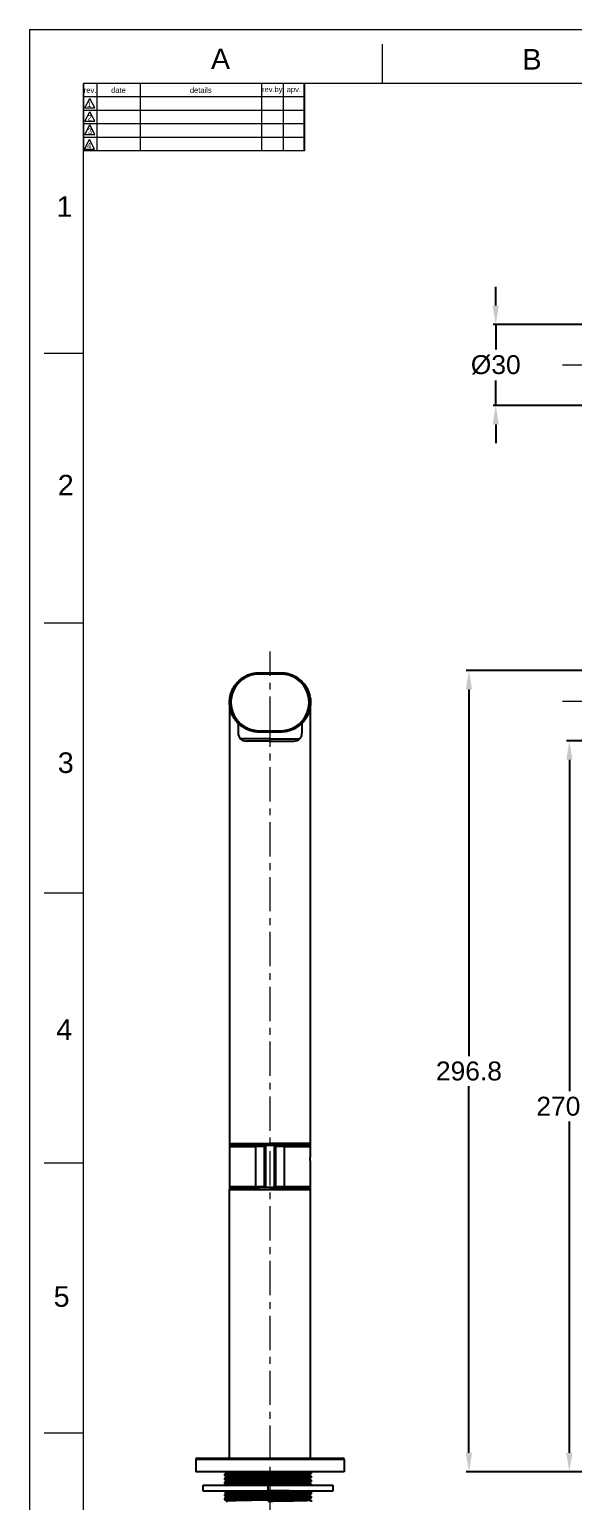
# Model space of a CAD drawing. Header units: millimetres. Extents: x 4823 to 5417, y 1245 to 2085.
# Drawn here: x 4823 to 5024, y 1540 to 2085 of the extents above; entities that cross this region are included whole.
import ezdxf

# ---------------------------------------------------------------- set-up
doc = ezdxf.new("R2010")
doc.units = ezdxf.units.MM
doc.linetypes.add('CENTERX2', pattern=[20.32, 12.7, -2.54, 2.54, -2.54])
for name, color, linetype, lineweight in [('CENTER', 1, 'CENTERX2', 15), ('DIM', 3, 'Continuous', 9), ('FORM', 7, 'Continuous', 13), ('TEXT', 2, 'Continuous', 13)]:
    doc.layers.add(name, color=color, linetype=linetype, lineweight=lineweight)
doc.styles.get("Standard").update_dxf_attribs({"font": 'arial.ttf'})
doc.dimstyles.new('사본(2) Standard', dxfattribs={"dimtxt": 6, "dimasz": 6, "dimexe": 1, "dimexo": 1, "dimgap": 0.8, "dimtad": 1, "dimtih": 1, "dimtoh": 1, "dimdec": 1, "dimdsep": 46, "dimtxsty": 'Standard', "dimcen": 0.09, "dimclrd": 3, "dimclre": 3, "dimclrt": 4, "dimadec": 0, "dimazin": 0, "dimtfac": 1, "dimtdec": 1, "dimtmove": 0, "dimatfit": 3, "dimfxl": 1.25, "dimtolj": 1, "dimtzin": 0, "dimarcsym": 1})

# ---------------------------------------------------------------- blocks, each defined once
blk = doc.blocks.new('*D12')
at = {"layer": 'Defpoints', "color": 0, "transparency": 16777216}
for p in [(5055.32, 1821.87), (5022.83, 1551.15), (5055.32, 1551.15)]:
    blk.add_point(p, dxfattribs=at)
at = {"layer": 'DIM', "color": 3, "linetype": 'ByBlock', "lineweight": -2, "transparency": 16777216}
for p, q in [((5054.32, 1821.87), (5021.83, 1821.87)), ((5022.83, 1814.87), (5022.83, 1692.08)), ((5022.83, 1558.15), (5022.83, 1680.93)), ((5054.32, 1551.15), (5021.83, 1551.15))]:
    blk.add_line(p, q, dxfattribs=at)
at = {"layer": 'DIM', "color": 3, "transparency": 16777216}
for points in [[(5021.66, 1814.87), (5024, 1814.87), (5022.83, 1821.87)], [(5021.66, 1558.15), (5024, 1558.15), (5022.83, 1551.15)]]:
    blk.add_solid(points, dxfattribs=at)
at = {"layer": 'DIM', "color": 4, "transparency": 16777216, "insert": (5022.83, 1686.51), "char_height": 7, "attachment_point": 5}
blk.add_mtext('\\A1;270.7', dxfattribs=at)
blk = doc.blocks.new('*D14')
at = {"layer": 'Defpoints', "color": 0, "transparency": 16777216}
for p in [(4995.55, 1976.13), (5028.68, 1976.13), (5028.67, 1946.13)]:
    blk.add_point(p, dxfattribs=at)
at = {"layer": 'DIM', "color": 3, "lineweight": -2, "transparency": 16777216}
for p, q in [((4995.55, 1983.13), (4995.55, 1990.13)), ((4995.55, 1939.13), (4995.55, 1932.13))]:
    blk.add_line(p, q, dxfattribs=at)
at = {"layer": 'DIM', "color": 3, "linetype": 'ByBlock', "lineweight": -2, "transparency": 16777216}
for p, q in [((5027.68, 1976.13), (4994.55, 1976.13)), ((4995.55, 1976.13), (4995.55, 1969.13)), ((4995.55, 1969.13), (4995.55, 1966.9)), ((4995.55, 1953.13), (4995.55, 1955.36)), ((4995.55, 1946.13), (4995.55, 1953.13)), ((5027.67, 1946.13), (4994.55, 1946.13))]:
    blk.add_line(p, q, dxfattribs=at)
at = {"layer": 'DIM', "color": 3, "transparency": 16777216}
for points in [[(4994.39, 1983.13), (4996.72, 1983.13), (4995.55, 1976.13)], [(4994.39, 1939.13), (4996.72, 1939.13), (4995.55, 1946.13)]]:
    blk.add_solid(points, dxfattribs=at)
at = {"layer": 'DIM', "color": 4, "transparency": 16777216, "insert": (4995.55, 1961.13), "char_height": 7, "attachment_point": 5}
blk.add_mtext('\\A1;%%C30', dxfattribs=at)
blk = doc.blocks.new('*D20')
at = {"layer": 'Defpoints', "color": 0, "transparency": 16777216}
for p in [(5028.55, 1847.95), (4985.61, 1551.15), (5022.83, 1551.15)]:
    blk.add_point(p, dxfattribs=at)
at = {"layer": 'DIM', "color": 3, "linetype": 'ByBlock', "lineweight": -2, "transparency": 16777216}
for p, q in [((5027.55, 1847.95), (4984.61, 1847.95)), ((4985.61, 1840.95), (4985.61, 1705.12)), ((4985.61, 1558.15), (4985.61, 1693.97)), ((5021.83, 1551.15), (4984.61, 1551.15))]:
    blk.add_line(p, q, dxfattribs=at)
at = {"layer": 'DIM', "color": 3, "transparency": 16777216}
for points in [[(4984.45, 1840.95), (4986.78, 1840.95), (4985.61, 1847.95)], [(4984.45, 1558.15), (4986.78, 1558.15), (4985.61, 1551.15)]]:
    blk.add_solid(points, dxfattribs=at)
at = {"layer": 'DIM', "color": 4, "transparency": 16777216, "insert": (4985.61, 1699.55), "char_height": 7, "attachment_point": 5}
blk.add_mtext('\\A1;296.8', dxfattribs=at)

msp = doc.modelspace()

# ---------------------------------------------------------------- linework, layer by layer
for p, q in [((4924.73, 2040.43), (4924.73, 2065.43)), ((4900.06, 1828.44), (4900.06, 1824.79)), ((4923.74, 1828.44), (4923.74, 1824.79)), ((4911.9, 1822.7), (4900.96, 1822.65)), ((4911.9, 1821.83), (4903.07, 1821.8)), ((4911.9, 1822.7), (4922.84, 1822.65)), ((4911.9, 1821.83), (4920.73, 1821.8)), ((4926.97, 1551.11), (4895.37, 1551.11)), ((4927.9, 1551.15), (4895.9, 1551.15))]:
    msp.add_line(p, q)
at = {"extrusion": (0, 1, 0)}
for p, q in [((4911.9, 1847.15), (4911.9, 1846.65)), ((4896.9, 1672.75), (4896.9, 1671.95)), ((4896.9, 1672.75), (4911.9, 1672.75)), ((4896.9, 1671.95), (4908.1, 1671.95)), ((4896.9, 1671.65), (4896.9, 1656.75)), ((4896.9, 1671.65), (4906.65, 1671.65)), ((4906.65, 1656.75), (4906.65, 1671.65)), ((4909.9, 1671.65), (4906.65, 1671.65)), ((4908.1, 1671.95), (4910.2, 1671.95)), ((4909.9, 1669.45), (4909.9, 1671.65)), ((4909.9, 1658.95), (4909.9, 1669.45)), ((4913.6, 1671.95), (4910.2, 1671.95)), ((4910.2, 1671.95), (4910.2, 1669.45)), ((4910.2, 1669.45), (4910.2, 1658.95)), ((4926.9, 1672.75), (4911.9, 1672.75)), ((4911.9, 1672.75), (4911.9, 1671.95)), ((4913.6, 1671.95), (4915.7, 1671.95)), ((4913.6, 1669.45), (4913.6, 1671.95)), ((4913.6, 1658.95), (4913.6, 1669.45)), ((4917.15, 1671.65), (4913.9, 1671.65)), ((4913.9, 1671.65), (4913.9, 1669.45)), ((4913.9, 1669.45), (4913.9, 1658.95)), ((4926.9, 1671.95), (4915.7, 1671.95)), ((4917.15, 1671.65), (4926.9, 1671.65)), ((4917.15, 1671.65), (4917.15, 1656.75)), ((4926.9, 1671.95), (4926.9, 1672.75)), ((4926.9, 1668.43), (4926.9, 1671.65)), ((4926.9, 1656.75), (4926.9, 1665.47)), ((4909.9, 1656.75), (4909.9, 1658.95)), ((4910.2, 1658.95), (4910.2, 1656.45)), ((4913.6, 1656.45), (4913.6, 1658.95)), ((4913.9, 1658.95), (4913.9, 1656.75)), ((4896.9, 1656.75), (4906.65, 1656.75)), ((4896.9, 1656.45), (4896.9, 1655.65)), ((4896.9, 1656.45), (4908.03, 1656.45)), ((4896.9, 1655.65), (4911.9, 1655.65)), ((4896.9, 1655.65), (4926.9, 1655.65)), ((4896.9, 1556.15), (4896.9, 1655.65)), ((4906.65, 1656.75), (4909.9, 1656.75)), ((4910.2, 1656.45), (4908.1, 1656.45)), ((4913.6, 1656.45), (4910.2, 1656.45)), ((4911.9, 1656.45), (4911.9, 1655.65)), ((4926.9, 1655.65), (4911.9, 1655.65)), ((4915.7, 1656.45), (4913.6, 1656.45)), ((4913.9, 1656.75), (4917.15, 1656.75)), ((4926.9, 1656.45), (4915.77, 1656.45)), ((4917.15, 1656.75), (4926.9, 1656.75)), ((4926.9, 1655.65), (4926.9, 1656.45)), ((4926.9, 1556.15), (4926.9, 1655.65)), ((4884.4, 1555.65), (4884.4, 1551.15)), ((4939.4, 1555.65), (4884.4, 1555.65)), ((4884.9, 1556.15), (4938.9, 1556.15)), ((4939.4, 1555.65), (4939.4, 1551.15)), ((4939.4, 1551.15), (4884.4, 1551.15))]:
    msp.add_line(p, q, dxfattribs=at)
for centre, radius, start, end in [((4903.06, 1824.8), 3, 180.2201, 270.2201), ((4920.74, 1824.8), 3, 269.7799, 359.7799), ((4897.2, 1671.65), 0.3, 90, 180), ((4926.6, 1671.65), 0.3, 0, 90), ((4897.2, 1656.75), 0.3, 180, 270), ((4910.2, 1656.75), 0.3, 180, 270), ((4913.6, 1656.75), 0.3, 270, 0), ((4926.6, 1656.75), 0.3, 270, 0), ((4884.9, 1555.65), 0.5, 90, 180), ((4938.9, 1555.65), 0.5, 0, 90)]:
    msp.add_arc(centre, radius, start, end)
at = {"extrusion": (0, 0, -1)}
for centre, start, end in [((-4910.2, 1671.65), 360, 90), ((-4913.6, 1671.65), 90, 180)]:
    msp.add_arc(centre, 0.3, start, end, dxfattribs=at)
for centre, start_param, end_param in [((4906.75, 1671.65), 0, 1.570796), ((4917.04, 1671.65), 4.712389, 6.283185), ((4906.75, 1656.75), 1.570796, 3.141593), ((4917.04, 1656.75), 3.141593, 4.712389)]:
    msp.add_ellipse(centre, major_axis=(0, 0.3), ratio=0.35, start_param=start_param, end_param=end_param)
for points, knots in [([(4911.9, 1825.15), (4911.46, 1825.15), (4911.01, 1825.15), (4910.13, 1825.15), (4909.68, 1825.15), (4909.02, 1825.15), (4908.8, 1825.15), (4908.46, 1825.15), (4908.35, 1825.15), (4908.13, 1825.15), (4907.8, 1825.15), (4907.47, 1825.16), (4907.02, 1825.18), (4906.8, 1825.2), (4906.36, 1825.25), (4906.14, 1825.29), (4905.71, 1825.37), (4905.49, 1825.41), (4905.06, 1825.52), (4904.85, 1825.58), (4904.42, 1825.71), (4904.21, 1825.78), (4903.8, 1825.94), (4903.59, 1826.03), (4903.19, 1826.21), (4902.99, 1826.3), (4902.4, 1826.61), (4902.02, 1826.84), (4901.29, 1827.35), (4900.94, 1827.62), (4900.28, 1828.21), (4899.96, 1828.52), (4899.37, 1829.18), (4899.1, 1829.53), (4898.6, 1830.26), (4898.37, 1830.64), (4897.95, 1831.43), (4897.77, 1831.83), (4897.46, 1832.66), (4897.33, 1833.09), (4897.11, 1833.95), (4897.03, 1834.38), (4896.93, 1835.26), (4896.9, 1835.7), (4896.9, 1836.59), (4896.95, 1837.48), (4897.19, 1838.78), (4897.59, 1840.05), (4898.14, 1841.27), (4898.83, 1842.41), (4899.65, 1843.46), (4900.59, 1844.4), (4901.64, 1845.22), (4902.78, 1845.91), (4904, 1846.46), (4905.27, 1846.85), (4906.58, 1847.1), (4907.91, 1847.16), (4909.24, 1847.14), (4910.57, 1847.15), (4911.46, 1847.15), (4911.9, 1847.15)], [0, 0, 0, 0, 0.03125, 0.03125, 0.0625, 0.0625, 0.078125, 0.078125, 0.085938, 0.085938, 0.09375, 0.109375, 0.109375, 0.125, 0.125, 0.140625, 0.140625, 0.15625, 0.15625, 0.171875, 0.171875, 0.1875, 0.1875, 0.203125, 0.203125, 0.21875, 0.21875, 0.25, 0.25, 0.28125, 0.28125, 0.3125, 0.3125, 0.34375, 0.34375, 0.375, 0.375, 0.40625, 0.40625, 0.4375, 0.4375, 0.46875, 0.46875, 0.5, 0.5, 0.53125, 0.5625, 0.59375, 0.625, 0.65625, 0.6875, 0.71875, 0.75, 0.78125, 0.8125, 0.84375, 0.875, 0.90625, 0.9375, 0.96875, 1, 1, 1, 1]), ([(4911.9, 1846.65), (4911.05, 1846.65), (4910.19, 1846.64), (4908.48, 1846.65), (4907.63, 1846.67), (4905.07, 1846.41), (4903.42, 1845.79), (4900.6, 1843.88), (4899.43, 1842.58), (4897.83, 1839.57), (4897.4, 1837.85), (4897.4, 1832.73), (4899.17, 1829.38), (4903.43, 1826.49), (4905.08, 1825.89), (4907.62, 1825.62), (4908.48, 1825.65), (4910.19, 1825.65), (4911.04, 1825.65), (4911.9, 1825.65)], [0, 0, 0, 0, 0.0625, 0.0625, 0.125, 0.125, 0.25, 0.25, 0.375, 0.375, 0.5, 0.5, 0.75, 0.75, 0.875, 0.875, 0.9375, 0.9375, 1, 1, 1, 1]), ([(4911.9, 1847.15), (4912.29, 1847.15), (4913.08, 1847.15), (4914.26, 1847.15), (4915.45, 1847.15), (4916.63, 1847.15), (4917.8, 1847), (4918.96, 1846.73), (4920.07, 1846.34), (4921.15, 1845.84), (4922.16, 1845.22), (4923.09, 1844.49), (4923.95, 1843.67), (4924.71, 1842.77), (4925.37, 1841.78), (4925.92, 1840.74), (4926.35, 1839.64), (4926.67, 1838.49), (4926.86, 1837.33), (4926.92, 1836.1), (4926.85, 1834.82), (4926.61, 1833.51), (4926.21, 1832.24), (4925.66, 1831.02), (4924.97, 1829.88), (4924.15, 1828.83), (4923.21, 1827.89), (4922.16, 1827.07), (4921.02, 1826.38), (4919.8, 1825.84), (4918.53, 1825.44), (4917.21, 1825.2), (4915.89, 1825.14), (4914.56, 1825.15), (4913.23, 1825.15), (4912.34, 1825.15), (4911.9, 1825.15)], [0, 0, 0, 0, 0.027778, 0.055556, 0.083333, 0.111111, 0.138889, 0.166667, 0.194444, 0.222222, 0.25, 0.277778, 0.305556, 0.333333, 0.361111, 0.388889, 0.416667, 0.444444, 0.472222, 0.5, 0.53125, 0.5625, 0.59375, 0.625, 0.65625, 0.6875, 0.71875, 0.75, 0.78125, 0.8125, 0.84375, 0.875, 0.90625, 0.9375, 0.96875, 1, 1, 1, 1]), ([(4911.9, 1825.65), (4912.75, 1825.65), (4913.61, 1825.65), (4915.32, 1825.65), (4916.17, 1825.62), (4918.73, 1825.88), (4920.38, 1826.5), (4924.61, 1829.37), (4926.4, 1832.73), (4926.4, 1839.57), (4924.63, 1842.91), (4920.37, 1845.8), (4918.72, 1846.4), (4916.18, 1846.68), (4915.32, 1846.65), (4913.61, 1846.65), (4912.76, 1846.65), (4911.9, 1846.65)], [0, 0, 0, 0, 0.0625, 0.0625, 0.125, 0.125, 0.25, 0.25, 0.5, 0.5, 0.75, 0.75, 0.875, 0.875, 0.9375, 0.9375, 1, 1, 1, 1]), ([(4896.9, 1836.07), (4896.9, 1836.07), (4896.9, 1836.06), (4896.9, 1835.9), (4896.9, 1835.15), (4896.9, 1833.83), (4896.9, 1832.09), (4896.9, 1830), (4896.9, 1827.64), (4896.9, 1825.07), (4896.9, 1822.37), (4896.9, 1819.75), (4896.9, 1817.3), (4896.9, 1814.98), (4896.9, 1812.44), (4896.9, 1809.55), (4896.9, 1806.43), (4896.9, 1803.13), (4896.9, 1799.68), (4896.9, 1795.72), (4896.9, 1791.22), (4896.9, 1786.14), (4896.9, 1780.67), (4896.9, 1774.85), (4896.9, 1768.71), (4896.9, 1762.25), (4896.9, 1755.45), (4896.9, 1747.49), (4896.9, 1738.29), (4896.9, 1727.75), (4896.9, 1716.65), (4896.9, 1704.97), (4896.9, 1692.72), (4896.9, 1681.92), (4896.9, 1675.2), (4896.9, 1672.75)], [0, 0, 0, 0, 0.004969, 0.036072, 0.065962, 0.094523, 0.121815, 0.147843, 0.172602, 0.196091, 0.218313, 0.239268, 0.255123, 0.270204, 0.286191, 0.304002, 0.323648, 0.341433, 0.360498, 0.380817, 0.40517, 0.431167, 0.458783, 0.487873, 0.518599, 0.551048, 0.585095, 0.620713, 0.670669, 0.723454, 0.779092, 0.837601, 0.898974, 0.963202, 1, 1, 1, 1]), ([(4926.9, 1672.75), (4926.9, 1674.92), (4926.9, 1681.24), (4926.9, 1691.55), (4926.9, 1703.49), (4926.9, 1714.9), (4926.9, 1725.78), (4926.9, 1736.13), (4926.9, 1745.36), (4926.9, 1753.51), (4926.9, 1760.67), (4926.9, 1767.49), (4926.9, 1773.96), (4926.9, 1779.78), (4926.9, 1784.96), (4926.9, 1789.51), (4926.9, 1793.75), (4926.9, 1797.68), (4926.9, 1801.3), (4926.9, 1804.79), (4926.9, 1808.13), (4926.9, 1811.26), (4926.9, 1813.98), (4926.9, 1816.4), (4926.9, 1819.13), (4926.9, 1822.22), (4926.9, 1825.55), (4926.9, 1828.33), (4926.9, 1830.58), (4926.9, 1832.37), (4926.9, 1833.88), (4926.9, 1835.05), (4926.9, 1835.81), (4926.9, 1836.18), (4926.9, 1836.2), (4926.9, 1836.13), (4926.9, 1836.11), (4926.9, 1836.11)], [0, 0, 0, 0, 0.03047, 0.088809, 0.144683, 0.198081, 0.248999, 0.297447, 0.343447, 0.378493, 0.411991, 0.443935, 0.474201, 0.502828, 0.525582, 0.547256, 0.567791, 0.58723, 0.605594, 0.622864, 0.642119, 0.659781, 0.675864, 0.690375, 0.704438, 0.728841, 0.754454, 0.781279, 0.802197, 0.823796, 0.84607, 0.869024, 0.892696, 0.917053, 0.941968, 0.967556, 1, 1, 1, 1]), ([(4896.9, 1672.75), (4896.9, 1672.75), (4896.92, 1672.75), (4896.99, 1672.75), (4897.05, 1672.75), (4897.2, 1672.75), (4897.3, 1672.75), (4897.52, 1672.75), (4897.65, 1672.75), (4897.95, 1672.75), (4898.12, 1672.75), (4898.49, 1672.75), (4898.69, 1672.75), (4899.12, 1672.75), (4899.36, 1672.75), (4899.86, 1672.75), (4900.12, 1672.75), (4900.69, 1672.75), (4900.98, 1672.75), (4901.6, 1672.75), (4901.92, 1672.75), (4902.59, 1672.75), (4902.93, 1672.75), (4903.65, 1672.75), (4904.02, 1672.75), (4904.77, 1672.75), (4905.16, 1672.75), (4905.96, 1672.75), (4906.36, 1672.75), (4907.18, 1672.75), (4907.6, 1672.75), (4908.44, 1672.75), (4908.87, 1672.75), (4909.72, 1672.75), (4910.16, 1672.75), (4911.03, 1672.75), (4911.46, 1672.75), (4911.9, 1672.75)], [0, 0, 0, 0, 0.055322, 0.055322, 0.110913, 0.110913, 0.166504, 0.166504, 0.222092, 0.222092, 0.277672, 0.277672, 0.333242, 0.333242, 0.3888, 0.3888, 0.444348, 0.444348, 0.499886, 0.499886, 0.555419, 0.555419, 0.61095, 0.61095, 0.666485, 0.666485, 0.722274, 0.722274, 0.777758, 0.777758, 0.83333, 0.83333, 0.888894, 0.888894, 0.944417, 0.944417, 1, 1, 1, 1]), ([(4911.9, 1672.75), (4912.39, 1672.75), (4912.88, 1672.75), (4913.86, 1672.75), (4914.35, 1672.75), (4915.31, 1672.75), (4915.79, 1672.75), (4916.73, 1672.75), (4917.19, 1672.75), (4918.1, 1672.75), (4918.54, 1672.75), (4919.41, 1672.75), (4919.83, 1672.75), (4920.65, 1672.75), (4921.04, 1672.75), (4921.8, 1672.75), (4922.16, 1672.75), (4922.86, 1672.75), (4923.19, 1672.75), (4923.81, 1672.75), (4924.1, 1672.75), (4924.65, 1672.75), (4924.9, 1672.75), (4925.36, 1672.75), (4925.57, 1672.75), (4925.95, 1672.75), (4926.11, 1672.75), (4926.4, 1672.75), (4926.52, 1672.75), (4926.71, 1672.75), (4926.78, 1672.75), (4926.88, 1672.75), (4926.9, 1672.75), (4926.9, 1672.75)], [0, 0, 0, 0, 0.062444, 0.062444, 0.125006, 0.125006, 0.187558, 0.187558, 0.25009, 0.25009, 0.3126, 0.3126, 0.375093, 0.375093, 0.437571, 0.437571, 0.500042, 0.500042, 0.56251, 0.56251, 0.62498, 0.62498, 0.687458, 0.687458, 0.75008, 0.75008, 0.812583, 0.812583, 0.875072, 0.875072, 0.937511, 0.937511, 1, 1, 1, 1]), ([(4926.82, 1666.95), (4926.82, 1667.05), (4926.83, 1667.14), (4926.83, 1667.29), (4926.83, 1667.33), (4926.83, 1667.41), (4926.83, 1667.43), (4926.83, 1667.48), (4926.83, 1667.5), (4926.84, 1667.61), (4926.84, 1667.7), (4926.85, 1667.8), (4926.85, 1667.82), (4926.85, 1667.86), (4926.85, 1667.88), (4926.86, 1667.94), (4926.86, 1667.97), (4926.87, 1668.08), (4926.87, 1668.14), (4926.88, 1668.21), (4926.88, 1668.22), (4926.88, 1668.25), (4926.88, 1668.26), (4926.89, 1668.29), (4926.89, 1668.33), (4926.89, 1668.37), (4926.89, 1668.39), (4926.89, 1668.4), (4926.9, 1668.41), (4926.9, 1668.41), (4926.9, 1668.44), (4926.9, 1668.45), (4926.9, 1668.45), (4926.9, 1668.45), (4926.9, 1668.45)], [0, 0, 0, 0, 0.124995, 0.124995, 0.187492, 0.187492, 0.218741, 0.218741, 0.24999, 0.24999, 0.374985, 0.374985, 0.406233, 0.406233, 0.437482, 0.437482, 0.499979, 0.499979, 0.624974, 0.624974, 0.656223, 0.656223, 0.687472, 0.687472, 0.749969, 0.812466, 0.812466, 0.843715, 0.843715, 0.874964, 0.874964, 0.999959, 0.999959, 1, 1, 1, 1]), ([(4926.9, 1665.45), (4926.9, 1665.45), (4926.9, 1665.45), (4926.9, 1665.46), (4926.9, 1665.46), (4926.9, 1665.47), (4926.9, 1665.47), (4926.89, 1665.49), (4926.89, 1665.52), (4926.89, 1665.57), (4926.89, 1665.58), (4926.89, 1665.6), (4926.88, 1665.61), (4926.88, 1665.65), (4926.88, 1665.67), (4926.87, 1665.75), (4926.87, 1665.82), (4926.86, 1665.96), (4926.85, 1666.03), (4926.85, 1666.15), (4926.84, 1666.19), (4926.84, 1666.26), (4926.84, 1666.28), (4926.84, 1666.33), (4926.84, 1666.35), (4926.83, 1666.46), (4926.83, 1666.56), (4926.83, 1666.68), (4926.83, 1666.7), (4926.83, 1666.75), (4926.83, 1666.77), (4926.82, 1666.85), (4926.82, 1666.9), (4926.82, 1666.95)], [0, 0, 0, 0, 0.061684, 0.061684, 0.092961, 0.092961, 0.124238, 0.124238, 0.249347, 0.249347, 0.280624, 0.280624, 0.311902, 0.311902, 0.374456, 0.374456, 0.499565, 0.499565, 0.624674, 0.624674, 0.687228, 0.687228, 0.718505, 0.718505, 0.749782, 0.749782, 0.874891, 0.874891, 0.906168, 0.906168, 0.937446, 0.937446, 1, 1, 1, 1])]:
    msp.add_open_spline(points, degree=3, knots=knots)
for points, degree in [([(4895.12, 1550.28), (4895.41, 1550.44), (4895.69, 1550.61), (4895.98, 1550.77)], 3), ([(4895.12, 1549.76), (4895.12, 1550.02), (4895.12, 1550.27)], 2), ([(4895.98, 1549.26), (4895.69, 1549.42), (4895.41, 1549.59), (4895.12, 1549.75)], 3), ([(4895.12, 1548.78), (4895.41, 1548.94), (4895.69, 1549.11), (4895.98, 1549.27)], 3), ([(4895.12, 1548.26), (4895.12, 1548.52), (4895.12, 1548.77)], 2), ([(4895.98, 1550.76), (4895.78, 1550.88), (4895.57, 1550.99), (4895.37, 1551.11)], 3), ([(4927.11, 1550.5), (4926.83, 1550.34), (4926.54, 1550.17), (4926.26, 1550.01)], 3), ([(4926.26, 1550.02), (4926.54, 1549.86), (4926.83, 1549.69), (4927.11, 1549.53)], 3), ([(4927.11, 1549), (4926.83, 1548.84), (4926.54, 1548.67), (4926.26, 1548.51)], 3), ([(4926.97, 1551.11), (4927.02, 1551.08), (4927.07, 1551.06), (4927.11, 1551.03)], 3), ([(4927.12, 1551.02), (4927.12, 1550.77), (4927.12, 1550.51)], 2), ([(4927.12, 1549.52), (4927.12, 1549.27), (4927.12, 1549.01)], 2), ([(4887.12, 1544.1), (4887.12, 1545.1), (4887.12, 1546.1)], 2), ([(4895.98, 1547.76), (4895.69, 1547.92), (4895.41, 1548.09), (4895.12, 1548.25)], 3), ([(4895.12, 1547.28), (4895.41, 1547.44), (4895.69, 1547.61), (4895.98, 1547.77)], 3), ([(4895.12, 1546.76), (4895.12, 1547.02), (4895.12, 1547.27)], 2), ([(4895.98, 1546.26), (4895.69, 1546.42), (4895.41, 1546.59), (4895.12, 1546.75)], 3), ([(4895.12, 1543.76), (4895.12, 1543.93), (4895.12, 1544.1)], 2), ([(4895.98, 1543.26), (4895.69, 1543.42), (4895.41, 1543.59), (4895.12, 1543.75)], 3), ([(4895.68, 1546.1), (4895.78, 1546.16), (4895.88, 1546.21), (4895.98, 1546.27)], 3), ([(4926.26, 1548.52), (4926.54, 1548.36), (4926.83, 1548.19), (4927.11, 1548.03)], 3), ([(4927.11, 1547.5), (4926.83, 1547.34), (4926.54, 1547.17), (4926.26, 1547.01)], 3), ([(4926.42, 1544.1), (4926.36, 1544.07), (4926.31, 1544.04), (4926.26, 1544.01)], 3), ([(4926.26, 1544.02), (4926.54, 1543.86), (4926.83, 1543.69), (4927.11, 1543.53)], 3), ([(4926.32, 1546.99), (4926.58, 1546.83), (4926.85, 1546.68), (4927.11, 1546.53)], 3), ([(4927.12, 1547.99), (4927.12, 1547.75), (4927.12, 1547.51)], 2), ([(4927.12, 1546.52), (4927.12, 1546.31), (4927.12, 1546.1)], 2), ([(4927.12, 1543.52), (4927.12, 1543.27), (4927.12, 1543.01)], 2), ([(4935.12, 1546.1), (4935.12, 1545.1), (4935.12, 1544.1)], 2), ([(4895.12, 1542.78), (4895.41, 1542.94), (4895.69, 1543.11), (4895.98, 1543.27)], 3), ([(4895.12, 1542.26), (4895.12, 1542.52), (4895.12, 1542.77)], 2), ([(4895.98, 1541.76), (4895.69, 1541.92), (4895.41, 1542.09), (4895.12, 1542.25)], 3), ([(4895.12, 1541.28), (4895.41, 1541.44), (4895.69, 1541.61), (4895.98, 1541.77)], 3), ([(4895.12, 1540.76), (4895.12, 1541.02), (4895.12, 1541.27)], 2), ([(4895.98, 1540.26), (4895.69, 1540.42), (4895.41, 1540.59), (4895.12, 1540.75)], 3), ([(4895.67, 1540.1), (4895.78, 1540.15), (4895.88, 1540.21), (4895.98, 1540.27)], 3), ([(4927.11, 1543), (4926.83, 1542.84), (4926.54, 1542.67), (4926.26, 1542.51)], 3), ([(4926.26, 1542.52), (4926.54, 1542.36), (4926.83, 1542.19), (4927.11, 1542.03)], 3), ([(4927.11, 1541.5), (4926.83, 1541.34), (4926.54, 1541.17), (4926.26, 1541.01)], 3), ([(4926.26, 1541.02), (4926.54, 1540.86), (4926.83, 1540.69), (4927.11, 1540.53)], 3), ([(4927.12, 1542.02), (4927.12, 1541.77), (4927.12, 1541.51)], 2), ([(4927.12, 1540.52), (4927.12, 1540.27), (4927.12, 1540.01)], 2)]:
    msp.add_open_spline(points, degree=degree)
at = {"lineweight": -3}
for points, knots in [([(4911.12, 1550.65), (4910.28, 1550.63), (4908.61, 1550.61), (4906.14, 1550.57), (4903.81, 1550.53), (4901.7, 1550.5), (4899.78, 1550.46), (4898.12, 1550.42), (4896.78, 1550.38), (4895.83, 1550.35), (4895.28, 1550.31), (4895.14, 1550.29), (4895.12, 1550.28)], [0, 0, 0, 0, 2.521064, 5.042128, 7.563192, 10.084256, 12.60532, 15.126383, 17.647447, 20.168511, 22.689575, 24.783721, 24.783721, 24.783721, 24.783721]), ([(4895.12, 1549.76), (4895.12, 1549.77), (4895.25, 1549.8), (4895.84, 1549.83), (4896.8, 1549.87), (4898.13, 1549.91), (4899.79, 1549.95), (4901.71, 1549.98), (4903.83, 1550.02), (4906.15, 1550.06), (4908.62, 1550.1), (4910.29, 1550.12), (4911.12, 1550.13)], [-25.187702, -25.187702, -25.187702, -25.187702, -22.689574, -20.16851, -17.647446, -15.126383, -12.605319, -10.084255, -7.563191, -5.042128, -2.521064, 0, 0, 0, 0]), ([(4911.12, 1549.15), (4910.29, 1549.14), (4908.62, 1549.11), (4906.15, 1549.07), (4903.84, 1549.04), (4901.71, 1549), (4899.79, 1548.96), (4898.13, 1548.92), (4896.79, 1548.88), (4895.84, 1548.85), (4895.28, 1548.81), (4895.14, 1548.79), (4895.12, 1548.78)], [-50.421325, -50.421325, -50.421325, -50.421325, -47.900259, -45.379192, -42.858126, -40.33706, -37.815994, -35.294927, -32.773861, -30.252795, -27.731729, -25.637129, -25.637129, -25.637129, -25.637129]), ([(4926.24, 1550), (4926.2, 1549.99), (4925.97, 1549.96), (4925.24, 1549.92), (4924.14, 1549.89), (4922.7, 1549.85), (4920.97, 1549.81), (4918.96, 1549.77), (4916.73, 1549.73), (4914.37, 1549.69), (4911.91, 1549.65), (4909.44, 1549.61), (4907.02, 1549.58), (4904.71, 1549.54), (4902.57, 1549.5), (4900.65, 1549.46), (4899.01, 1549.42), (4897.68, 1549.38), (4896.71, 1549.34), (4896.15, 1549.31), (4896, 1549.28), (4895.98, 1549.27)], [226.843904, 226.843904, 226.843904, 226.843904, 229.309598, 231.775293, 234.240987, 236.706682, 239.172377, 241.638071, 244.103766, 246.56946, 249.035155, 251.50085, 253.966544, 256.432239, 258.897933, 261.363628, 263.829323, 266.295017, 268.760712, 271.226406, 273.319459, 273.319459, 273.319459, 273.319459]), ([(4909.15, 1551.11), (4908.67, 1551.1), (4907.38, 1551.08), (4905.36, 1551.05), (4903.15, 1551.01), (4901.17, 1550.97), (4899.46, 1550.93), (4898.03, 1550.89), (4896.94, 1550.85), (4896.23, 1550.82), (4896.03, 1550.79), (4895.99, 1550.78)], [156.367102, 156.367102, 156.367102, 156.367102, 157.804455, 160.270149, 162.735844, 165.201538, 167.667233, 170.132928, 172.598622, 175.064317, 177.530011, 177.530011, 177.530011, 177.530011]), ([(4927.12, 1551.02), (4927.12, 1551.01), (4926.99, 1550.98), (4926.4, 1550.95), (4925.43, 1550.91), (4924.1, 1550.87), (4922.46, 1550.83), (4920.52, 1550.8), (4918.4, 1550.76), (4916.05, 1550.72), (4913.61, 1550.68), (4911.95, 1550.66), (4911.12, 1550.65)], [25.220323, 25.220323, 25.220323, 25.220323, 27.731711, 30.252776, 32.773841, 35.294905, 37.81597, 40.337035, 42.858099, 45.379164, 47.900228, 50.421293, 50.421293, 50.421293, 50.421293]), ([(4911.12, 1550.13), (4911.95, 1550.15), (4913.63, 1550.17), (4916.06, 1550.21), (4918.39, 1550.25), (4920.5, 1550.28), (4922.43, 1550.32), (4924.08, 1550.36), (4925.4, 1550.39), (4926.37, 1550.43), (4926.94, 1550.47), (4927.09, 1550.49), (4927.11, 1550.5)], [-50.421246, -50.421246, -50.421246, -50.421246, -47.900184, -45.379122, -42.858059, -40.336997, -37.815935, -35.294872, -32.77381, -30.252748, -27.731685, -25.563771, -25.563771, -25.563771, -25.563771]), ([(4911.12, 1548.63), (4911.95, 1548.65), (4913.63, 1548.67), (4916.09, 1548.71), (4918.39, 1548.75), (4920.52, 1548.78), (4922.44, 1548.82), (4924.1, 1548.86), (4925.43, 1548.9), (4926.39, 1548.93), (4926.95, 1548.97), (4927.09, 1548.99), (4927.11, 1549)], [-50.421304, -50.421304, -50.421304, -50.421304, -47.900239, -45.379173, -42.858108, -40.337043, -37.815978, -35.294913, -32.773847, -30.252782, -27.731717, -25.612019, -25.612019, -25.612019, -25.612019]), ([(4895.12, 1548.26), (4895.12, 1548.27), (4895.22, 1548.29), (4895.73, 1548.33), (4896.33, 1548.35), (4896.68, 1548.36)], [-7.143586, -7.143586, -7.143586, -7.143586, -4.976862, -2.488431, 0, 0, 0, 0]), ([(4896.68, 1547.38), (4896.32, 1547.37), (4895.72, 1547.34), (4895.25, 1547.31), (4895.14, 1547.29), (4895.12, 1547.28)], [-32.349468, -32.349468, -32.349468, -32.349468, -29.861047, -27.372626, -25.651054, -25.651054, -25.651054, -25.651054]), ([(4895.12, 1543.76), (4895.12, 1543.77), (4895.24, 1543.79), (4895.81, 1543.83), (4896.76, 1543.87), (4898.1, 1543.91), (4899.76, 1543.95), (4901.68, 1543.98), (4903.77, 1544.02), (4905.3, 1544.04), (4906.07, 1544.06)], [-25.124387, -25.124387, -25.124387, -25.124387, -22.68959, -20.168525, -17.647459, -15.126394, -12.605328, -10.084262, -7.563197, -5.155163, -5.155163, -5.155163, -5.155163]), ([(4897.45, 1547.87), (4897.1, 1547.86), (4896.51, 1547.83), (4896.09, 1547.8), (4895.99, 1547.78), (4895.98, 1547.77)], [0, 0, 0, 0, 2.465695, 4.931389, 6.35223, 6.35223, 6.35223, 6.35223]), ([(4926.22, 1544), (4926.16, 1543.99), (4925.91, 1543.96), (4925.14, 1543.92), (4924, 1543.88), (4922.53, 1543.84), (4920.75, 1543.8), (4918.73, 1543.77), (4916.51, 1543.73), (4914.14, 1543.69), (4911.7, 1543.65), (4909.26, 1543.61), (4906.83, 1543.57), (4904.52, 1543.53), (4902.39, 1543.49), (4900.49, 1543.46), (4898.89, 1543.42), (4897.58, 1543.38), (4896.64, 1543.34), (4896.12, 1543.3), (4896, 1543.28), (4895.98, 1543.27)], [246.569462, 246.569462, 246.569462, 246.569462, 249.035157, 251.500851, 253.966546, 256.43224, 258.897935, 261.36363, 263.829324, 266.295019, 268.760713, 271.226408, 273.692103, 276.157797, 278.623492, 281.089187, 283.554881, 286.020576, 288.48627, 290.951965, 292.805149, 292.805149, 292.805149, 292.805149]), ([(4926.26, 1547.01), (4926.24, 1547), (4926.12, 1546.98), (4925.62, 1546.94), (4924.67, 1546.9), (4923.38, 1546.86), (4921.79, 1546.83), (4919.9, 1546.79), (4917.78, 1546.75), (4915.49, 1546.71), (4913.08, 1546.67), (4910.61, 1546.63), (4908.18, 1546.59), (4905.8, 1546.56), (4903.56, 1546.52), (4901.52, 1546.48), (4899.73, 1546.44), (4898.26, 1546.4), (4897.12, 1546.36), (4896.34, 1546.32), (4896.08, 1546.3), (4896.02, 1546.28)], [54.912368, 54.912368, 54.912368, 54.912368, 56.710976, 59.176671, 61.642365, 64.10806, 66.573755, 69.039449, 71.505144, 73.970839, 76.436533, 78.902228, 81.367922, 83.833617, 86.299312, 88.765006, 91.230701, 93.696396, 96.16209, 98.627785, 101.093479, 101.093479, 101.093479, 101.093479]), ([(4927.11, 1548.02), (4927.09, 1548.01), (4926.95, 1547.98), (4926.39, 1547.95), (4925.44, 1547.91), (4924.11, 1547.87), (4922.45, 1547.83), (4920.52, 1547.8), (4918.39, 1547.76), (4916.08, 1547.72), (4913.62, 1547.68), (4911.95, 1547.66), (4911.12, 1547.65)], [-24.751695, -24.751695, -24.751695, -24.751695, -22.689588, -20.168523, -17.647458, -15.126392, -12.605327, -10.084261, -7.563196, -5.042131, -2.521065, 0, 0, 0, 0]), ([(4911.12, 1547.13), (4911.95, 1547.15), (4913.62, 1547.17), (4916.08, 1547.21), (4918.41, 1547.25), (4920.53, 1547.28), (4922.45, 1547.32), (4924.12, 1547.36), (4925.45, 1547.4), (4926.4, 1547.43), (4926.95, 1547.47), (4927.1, 1547.49), (4927.11, 1547.5)], [-50.421303, -50.421303, -50.421303, -50.421303, -47.900238, -45.379173, -42.858107, -40.337042, -37.815977, -35.294912, -32.773847, -30.252782, -27.731717, -25.636429, -25.636429, -25.636429, -25.636429]), ([(4927.12, 1546.52), (4927.12, 1546.51), (4926.99, 1546.49), (4926.41, 1546.45), (4925.46, 1546.41), (4924.12, 1546.37), (4922.46, 1546.33), (4920.53, 1546.3), (4918.42, 1546.26), (4916.09, 1546.22), (4913.62, 1546.18), (4911.95, 1546.16), (4911.12, 1546.15)], [-25.146093, -25.146093, -25.146093, -25.146093, -22.689563, -20.1685, -17.647438, -15.126375, -12.605313, -10.08425, -7.563188, -5.042125, -2.521063, 0, 0, 0, 0]), ([(4911.12, 1544.13), (4911.95, 1544.15), (4913.63, 1544.17), (4916.1, 1544.21), (4917.91, 1544.24), (4918.88, 1544.25), (4919.12, 1544.26)], [-50.421323, -50.421323, -50.421323, -50.421323, -47.900257, -45.379191, -42.858125, -42.017192, -42.017192, -42.017192, -42.017192]), ([(4927.12, 1543.52), (4927.12, 1543.51), (4926.99, 1543.49), (4926.42, 1543.45), (4925.47, 1543.41), (4924.13, 1543.37), (4922.48, 1543.33), (4920.56, 1543.3), (4918.43, 1543.26), (4916.08, 1543.22), (4913.61, 1543.18), (4911.95, 1543.16), (4911.12, 1543.15)], [-25.140627, -25.140627, -25.140627, -25.140627, -22.689595, -20.168528, -17.647462, -15.126396, -12.60533, -10.084264, -7.563198, -5.042132, -2.521066, 0, 0, 0, 0]), ([(4911.12, 1543.15), (4910.28, 1543.13), (4908.61, 1543.11), (4906.14, 1543.07), (4903.81, 1543.03), (4901.69, 1543), (4899.79, 1542.96), (4898.14, 1542.92), (4896.81, 1542.88), (4895.84, 1542.85), (4895.28, 1542.81), (4895.14, 1542.79), (4895.12, 1542.78)], [-50.421312, -50.421312, -50.421312, -50.421312, -47.900246, -45.379181, -42.858115, -40.33705, -37.815984, -35.294918, -32.773853, -30.252787, -27.731722, -25.587436, -25.587436, -25.587436, -25.587436]), ([(4895.12, 1542.26), (4895.12, 1542.27), (4895.25, 1542.3), (4895.82, 1542.33), (4896.77, 1542.37), (4898.1, 1542.41), (4899.77, 1542.45), (4901.7, 1542.48), (4903.82, 1542.52), (4906.15, 1542.56), (4908.62, 1542.6), (4910.29, 1542.62), (4911.12, 1542.63)], [25.299503, 25.299503, 25.299503, 25.299503, 27.731686, 30.252749, 32.773811, 35.294873, 37.815936, 40.336998, 42.85806, 45.379123, 47.900185, 50.421248, 50.421248, 50.421248, 50.421248]), ([(4911.12, 1541.65), (4910.28, 1541.63), (4908.61, 1541.61), (4906.15, 1541.57), (4903.81, 1541.53), (4901.7, 1541.5), (4899.78, 1541.46), (4898.12, 1541.42), (4896.78, 1541.38), (4895.83, 1541.35), (4895.28, 1541.31), (4895.14, 1541.29), (4895.12, 1541.28)], [0, 0, 0, 0, 2.521064, 5.042128, 7.563192, 10.084257, 12.605321, 15.126385, 17.647449, 20.168513, 22.689577, 24.789456, 24.789456, 24.789456, 24.789456]), ([(4895.12, 1540.76), (4895.12, 1540.77), (4895.25, 1540.8), (4895.84, 1540.83), (4896.8, 1540.87), (4898.13, 1540.91), (4899.79, 1540.95), (4901.71, 1540.98), (4903.83, 1541.02), (4906.15, 1541.06), (4908.62, 1541.1), (4910.29, 1541.12), (4911.12, 1541.13)], [25.230111, 25.230111, 25.230111, 25.230111, 27.731705, 30.252769, 32.773833, 35.294897, 37.815961, 40.337025, 42.858089, 45.379153, 47.900217, 50.421281, 50.421281, 50.421281, 50.421281]), ([(4926.26, 1541.01), (4926.24, 1541), (4926.09, 1540.97), (4925.52, 1540.94), (4924.55, 1540.9), (4923.21, 1540.86), (4921.55, 1540.82), (4919.62, 1540.78), (4917.45, 1540.74), (4915.15, 1540.7), (4912.73, 1540.67), (4910.24, 1540.63), (4907.8, 1540.59), (4905.44, 1540.55), (4903.24, 1540.51), (4901.24, 1540.47), (4899.51, 1540.43), (4898.08, 1540.39), (4896.99, 1540.36), (4896.27, 1540.32), (4896.04, 1540.29), (4896, 1540.28)], [74.361687, 74.361687, 74.361687, 74.361687, 76.436433, 78.902125, 81.367816, 83.833508, 86.299199, 88.76489, 91.230582, 93.696273, 96.161965, 98.627656, 101.093347, 103.559039, 106.02473, 108.490422, 110.956113, 113.421804, 115.887496, 118.353187, 120.818879, 120.818879, 120.818879, 120.818879]), ([(4911.12, 1541.13), (4911.95, 1541.15), (4913.63, 1541.17), (4916.06, 1541.21), (4918.39, 1541.25), (4920.5, 1541.28), (4922.43, 1541.32), (4924.08, 1541.36), (4925.4, 1541.39), (4926.37, 1541.43), (4926.94, 1541.47), (4927.09, 1541.49), (4927.11, 1541.5)], [-50.42125, -50.42125, -50.42125, -50.42125, -47.900188, -45.379125, -42.858063, -40.337, -37.815938, -35.294875, -32.773813, -30.25275, -27.731688, -25.568798, -25.568798, -25.568798, -25.568798]), ([(4913.62, 1542.67), (4914.45, 1542.68), (4916.08, 1542.71), (4918.43, 1542.75), (4920.56, 1542.78), (4922.46, 1542.82), (4924.1, 1542.86), (4925.41, 1542.9), (4926.38, 1542.93), (4926.95, 1542.97), (4927.09, 1542.99), (4927.11, 1543)], [-47.899997, -47.899997, -47.899997, -47.899997, -45.378945, -42.857892, -40.33684, -37.815787, -35.294735, -32.773682, -30.25263, -27.731577, -25.566813, -25.566813, -25.566813, -25.566813]), ([(4927.12, 1542.02), (4927.12, 1542.01), (4926.99, 1541.99), (4926.41, 1541.95), (4925.45, 1541.91), (4924.13, 1541.87), (4922.48, 1541.83), (4920.58, 1541.8), (4918.43, 1541.76), (4916.07, 1541.72), (4914.44, 1541.7), (4913.62, 1541.68)], [-22.662987, -22.662987, -22.662987, -22.662987, -20.168418, -17.647365, -15.126313, -12.605261, -10.084209, -7.563157, -5.042104, -2.521052, 0, 0, 0, 0])]:
    msp.add_open_spline(points, degree=3, knots=knots, dxfattribs=at)
for points, degree in [([(4911.12, 1550.65), (4911.12, 1550.39), (4911.12, 1550.13)], 2), ([(4927.12, 1549.52), (4927.12, 1549.51), (4926.98, 1549.48), (4926.39, 1549.45), (4925.42, 1549.41), (4924.1, 1549.37), (4922.44, 1549.33), (4920.5, 1549.3), (4918.38, 1549.26), (4916.05, 1549.22), (4913.61, 1549.18), (4911.95, 1549.16), (4911.12, 1549.15)], 3), ([(4911.12, 1549.15), (4911.12, 1548.89), (4911.12, 1548.63)], 2), ([(4895.12, 1546.76), (4895.12, 1546.77), (4895.25, 1546.8), (4895.85, 1546.83), (4896.82, 1546.87), (4898.14, 1546.91), (4899.79, 1546.95), (4901.74, 1546.98), (4903.85, 1547.02), (4906.2, 1547.06), (4908.63, 1547.1), (4910.29, 1547.12), (4911.12, 1547.13)], 3), ([(4896.68, 1548.36), (4897, 1548.38), (4897.74, 1548.4), (4899.12, 1548.43), (4900.74, 1548.47), (4902.55, 1548.5), (4904.53, 1548.53), (4906.64, 1548.57), (4908.86, 1548.6), (4910.36, 1548.62), (4911.12, 1548.63)], 3), ([(4897.45, 1547.87), (4897.06, 1548.12), (4896.68, 1548.36)], 2), ([(4897.45, 1547.87), (4897.06, 1547.63), (4896.68, 1547.38)], 2), ([(4911.12, 1547.65), (4910.26, 1547.63), (4908.54, 1547.61), (4906.03, 1547.57), (4903.67, 1547.53), (4901.49, 1547.49), (4899.55, 1547.46), (4897.91, 1547.42), (4897.05, 1547.39), (4896.68, 1547.38)], 3), ([(4926.19, 1548.49), (4926.11, 1548.48), (4925.81, 1548.45), (4924.98, 1548.41), (4923.79, 1548.38), (4922.27, 1548.34), (4920.45, 1548.3), (4918.39, 1548.26), (4916.13, 1548.22), (4913.77, 1548.18), (4911.31, 1548.14), (4908.84, 1548.1), (4906.43, 1548.07), (4904.14, 1548.03), (4902.07, 1547.99), (4900.21, 1547.95), (4898.63, 1547.91), (4897.8, 1547.88), (4897.45, 1547.87)], 3), ([(4911.12, 1547.65), (4911.12, 1547.39), (4911.12, 1547.13)], 2), ([(4911.12, 1546.1), (4911.12, 1545.1), (4911.12, 1544.1)], 2), ([(4895.12, 1541.27), (4895.12, 1541.27), (4895.12, 1541.27), (4895.14, 1541.26)], 3), ([(4913.49, 1542.18), (4912.68, 1542.17), (4911.04, 1542.14), (4908.58, 1542.1), (4906.19, 1542.06), (4903.95, 1542.02), (4901.86, 1541.98), (4900.03, 1541.95), (4898.49, 1541.91), (4897.29, 1541.87), (4896.45, 1541.83), (4896.14, 1541.8), (4896.06, 1541.79)], 3), ([(4911.12, 1543.15), (4911.12, 1542.89), (4911.12, 1542.63)], 2), ([(4911.12, 1542.63), (4911.4, 1542.64), (4911.96, 1542.65), (4912.79, 1542.66), (4913.35, 1542.67), (4913.62, 1542.67)], 3), ([(4913.62, 1541.68), (4913.35, 1541.68), (4912.79, 1541.67), (4911.96, 1541.66), (4911.4, 1541.65), (4911.12, 1541.65)], 3), ([(4911.12, 1541.65), (4911.12, 1541.39), (4911.12, 1541.13)], 2), ([(4927.12, 1540.52), (4927.12, 1540.51), (4926.98, 1540.48), (4926.39, 1540.45), (4925.42, 1540.41), (4924.1, 1540.37), (4922.44, 1540.33), (4920.5, 1540.3), (4918.38, 1540.26), (4916.05, 1540.22), (4913.61, 1540.18), (4911.95, 1540.16), (4911.12, 1540.15)], 3), ([(4913.49, 1542.18), (4913.55, 1542.42), (4913.62, 1542.67)], 2), ([(4926.17, 1542.49), (4926.08, 1542.48), (4925.76, 1542.45), (4924.89, 1542.41), (4923.67, 1542.37), (4922.09, 1542.33), (4920.27, 1542.29), (4918.18, 1542.26), (4915.91, 1542.22), (4914.3, 1542.19), (4913.49, 1542.18)], 3), ([(4913.49, 1542.18), (4913.55, 1541.93), (4913.62, 1541.68)], 2), ([(4927.12, 1541.51), (4927.12, 1541.51), (4927.12, 1541.51), (4927.12, 1541.51)], 3)]:
    msp.add_open_spline(points, degree=degree, dxfattribs=at)
for points in [[(4911.12, 1546.1), (4887.12, 1546.1), (4887.12, 1546.1)], [(4911.12, 1544.1), (4935.12, 1544.1), (4935.12, 1544.1)]]:
    msp.add_rational_spline(points, [1, 0.707106781187, 1], degree=2, dxfattribs=at)
for points in [[(4887.12, 1544.1), (4887.12, 1544.1), (4911.12, 1544.1)], [(4935.12, 1546.1), (4935.12, 1546.1), (4911.12, 1546.1)]]:
    msp.add_rational_spline(points, [1, 0.707106781187, 1], degree=2)
at = {"extrusion": (0, 1, 0)}
msp.add_point((4911.9, 1551.15), dxfattribs=at)
at = {"layer": 'CENTER'}
for p, q in [((5020.34, 1961.13), (5344.85, 1961.13)), ((4911.9, 1825.65), (4911.9, 1854.95)), ((4911.9, 1372.67), (4911.9, 1825.15))]:
    msp.add_line(p, q, dxfattribs=at)
msp.add_rational_spline([(5020.34, 1836.59), (5037.25, 1836.59), (5045.95, 1836.59), (5072.04, 1836.59), (5089.43, 1836.59), (5128.04, 1836.59), (5149.26, 1836.59), (5177.32, 1836.59), (5184.17, 1836.59), (5195.36, 1836.59), (5199.7, 1836.59), (5206.45, 1836.59), (5208.85, 1836.59), (5213.65, 1836.59), (5216.04, 1836.6), (5219.5, 1836.59), (5220.59, 1836.59), (5222.77, 1836.58), (5223.87, 1836.58), (5226.17, 1836.58), (5227.37, 1836.58), (5229.5, 1836.6), (5230.41, 1836.61), (5232.2, 1836.62), (5233.07, 1836.63), (5234.98, 1836.63), (5236.01, 1836.63), (5237.83, 1836.59), (5238.63, 1836.57), (5239.58, 1836.52), (5239.73, 1836.52), (5239.88, 1836.51), (5271.03, 1833.77), (5292.39, 1810.94), (5293.05, 1779.68), (5293.05, 1644.01), (5293.05, 1508.34), (5293.05, 1372.67)], [1, 1, 1, 1, 1, 1, 1, 1, 1, 1, 1, 1, 1, 1, 1, 1, 1, 1, 1, 1, 1, 1, 1, 1, 1, 1, 1, 1, 1, 1, 1, 1, 0.829653998567, 0.829653998567, 1, 1, 1, 1], degree=3, knots=[0, 0, 0, 0, 0.063691, 0.063691, 0.191074, 0.191074, 0.346433, 0.346433, 0.396589, 0.396589, 0.428392, 0.428392, 0.445954, 0.445954, 0.463516, 0.463516, 0.471489, 0.471489, 0.479463, 0.479463, 0.488086, 0.488086, 0.494698, 0.494698, 0.501309, 0.501309, 0.509489, 0.509489, 0.516105, 0.516105, 0.517392, 0.517392, 0.517392, 1.97947, 1.97947, 1.97947, 2.97947, 2.97947, 2.97947, 2.97947], dxfattribs=at)
at = {"layer": 'FORM', "color": 7, "linetype": 'Continuous'}
for p, q in [((4822.73, 2085.43), (5416.73, 2085.43)), ((4822.73, 2085.43), (4822.73, 1245.43)), ((4953.53, 2065.43), (4953.53, 2079.96)), ((5396.73, 2065.43), (4842.73, 2065.43)), ((4842.73, 1965.43), (4828.19, 1965.43)), ((4842.73, 1865.43), (4828.19, 1865.43)), ((4842.73, 1765.43), (4828.19, 1765.43)), ((4842.73, 1665.43), (4828.19, 1665.43)), ((4842.73, 1565.43), (4828.19, 1565.43))]:
    msp.add_line(p, q, dxfattribs=at)
at = {"layer": 'FORM', "linetype": 'Continuous'}
msp.add_line((4842.73, 1265.43), (4842.73, 2065.43), dxfattribs=at)
at = {"layer": 'FORM'}
for p, q in [((4842.73, 2065.43), (4842.73, 2040.43)), ((4847.73, 2065.43), (4847.73, 2040.43)), ((4863.73, 2065.43), (4863.73, 2040.43)), ((4908.73, 2065.43), (4908.73, 2040.43)), ((4916.73, 2065.43), (4916.73, 2040.43)), ((4924.73, 2060.43), (4842.73, 2060.43)), ((4924.73, 2055.43), (4842.73, 2055.43)), ((4924.73, 2050.43), (4842.73, 2050.43)), ((4924.73, 2045.43), (4842.73, 2045.43)), ((4924.73, 2040.43), (4842.73, 2040.43))]:
    msp.add_line(p, q, dxfattribs=at)
at = {"layer": 'TEXT'}
for p, q in [((4843.25, 2056.4), (4845.1, 2059.89)), ((4843.25, 2056.4), (4846.95, 2056.4)), ((4846.95, 2056.4), (4845.1, 2059.89)), ((4843.25, 2051.46), (4845.1, 2054.95)), ((4843.25, 2051.46), (4846.95, 2051.46)), ((4846.95, 2051.46), (4845.1, 2054.95)), ((4843.25, 2046.54), (4845.1, 2050.04)), ((4843.25, 2046.54), (4846.95, 2046.54)), ((4846.95, 2046.54), (4845.1, 2050.04)), ((4843.09, 2041.12), (4844.94, 2044.61)), ((4843.09, 2041.12), (4846.79, 2041.12)), ((4846.79, 2041.12), (4844.94, 2044.61))]:
    msp.add_line(p, q, dxfattribs=at)

# ---------------------------------------------------------------- texts
at = {"layer": 'FORM', "char_height": 7.62, "attachment_point": 5}
for s, width, insert in [('A', 10, (4893.55, 2074.54)), ('B', 10, (5009, 2074.37)), ('1', 50, (4835.73, 2019.83)), ('2', 50, (4836.2, 1916.63)), ('3', 50, (4836.19, 1813.75)), ('4', 50, (4835.61, 1714.94)), ('5', 50, (4834.66, 1616.01))]:
    msp.add_mtext_dynamic_manual_height_columns(s, width=width, gutter_width=12.5, heights=[0], dxfattribs=dict(at, insert=insert))
at = {"layer": 'TEXT', "char_height": 2, "attachment_point": 5}
for s, width, insert in [('rev.', 5, (4845.23, 2062.93)), ('date', 16, (4855.73, 2062.93)), ('details', 45, (4886.23, 2062.93)), ('rev.by', 8, (4912.73, 2062.93)), ('apv.', 8, (4920.73, 2062.93)), ('1', 5, (4844.88, 2057.71)), ('2', 5, (4845.06, 2052.71)), ('3', 5, (4845.14, 2047.71)), ('4', 5, (4844.82, 2042.36))]:
    msp.add_mtext_dynamic_manual_height_columns(s, width=width, gutter_width=12.5, heights=[0], dxfattribs=dict(at, insert=insert))

# ---------------------------------------------------------------- dimensions: what is measured, and where the dimension line sits
at = {"layer": 'DIM'}
dim = msp.add_linear_dim(base=(4995.55, 1976.13), p1=(5028.67, 1946.13), p2=(5028.68, 1976.13), angle=90, text='%%C<>', dimstyle='사본(2) Standard', override={"dimtxt": 7, "dimasz": 7, "dimgap": 2}, dxfattribs=at)
dim.commit()
dim.dimension.update_dxf_attribs({"geometry": '*D14', "text_midpoint": (4995.55, 1961.13)})
for base, p1, p2, override, picture, middle in [((4985.61, 1551.15), (5028.55, 1847.95), (5022.83, 1551.15), {"dimtxt": 7, "dimasz": 7, "dimgap": 2, "dimtad": 0, "dimtmove": 2}, '*D20', (4985.61, 1699.55)), ((5022.83, 1551.15), (5055.32, 1821.87), (5055.32, 1551.15), {"dimtxt": 7, "dimasz": 7, "dimgap": 2}, '*D12', (5022.83, 1686.51))]:
    dim = msp.add_linear_dim(base=base, p1=p1, p2=p2, angle=90, dimstyle='사본(2) Standard', override=override, dxfattribs=at)
    dim.commit()
    dim.dimension.update_dxf_attribs({"geometry": picture, "text_midpoint": middle})

doc.saveas('drawing.dxf')
